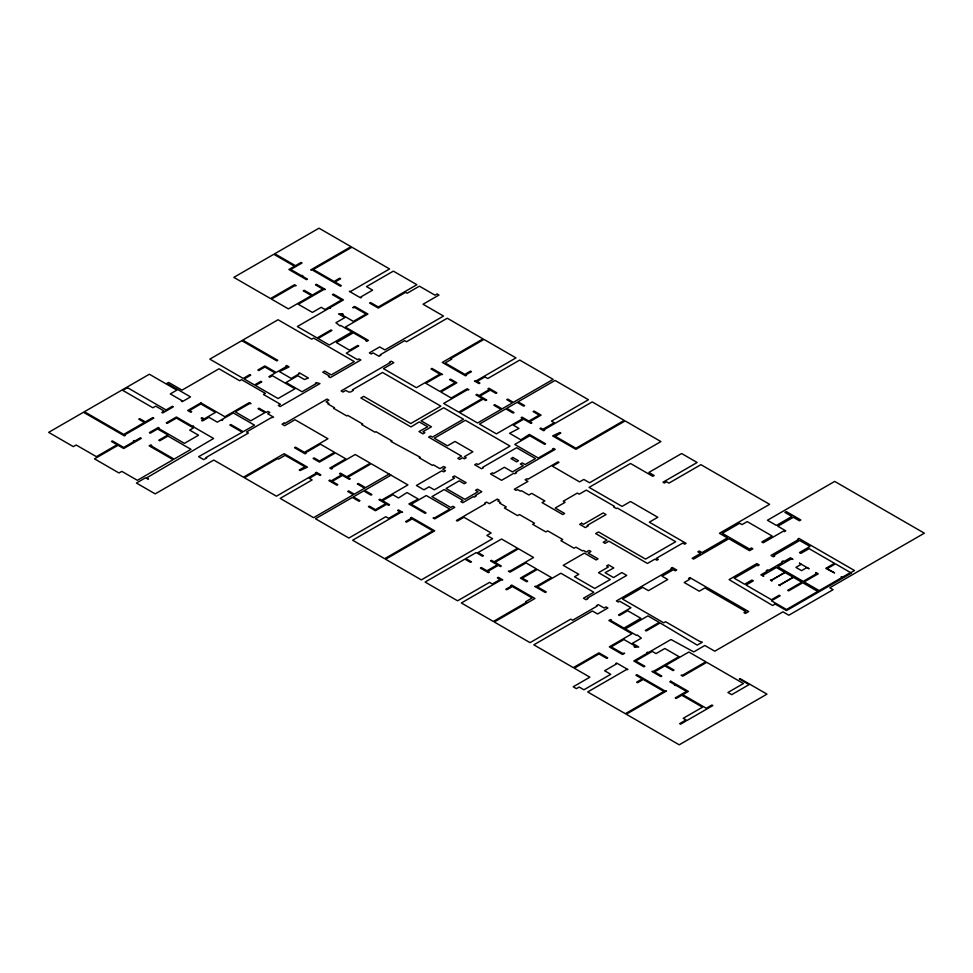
<?xml version="1.0" encoding="UTF-8"?>
<svg xmlns="http://www.w3.org/2000/svg" width="973" height="973" viewBox="0 0 973 973"><rect width="100%" height="100%" fill="white"/><g stroke="black" fill="none" stroke-linecap="round" stroke-linejoin="round"><path stroke-width="1.46" d="M389.103 474.07L365.58 487.655L358.283 483.447L357.346 483.982L364.644 488.191L354.281 494.175L348.638 490.915L347.702 491.45L353.345 494.722L313.586 517.672L280.175 498.383L312.126 479.932L309.305 478.302L317.113 473.802L319.935 475.432L320.871 474.885L316.407 472.306L315.459 472.842L316.164 473.255L276.405 496.206L244.405 477.731L277.585 458.587L278.521 459.122L285.113 455.328L304.877 466.736L299.234 469.995L300.171 470.531L307.468 467.137L284.165 453.698L243.469 477.196L213.78 460.059L155.194 493.883L136.415 483.034L145.245 477.938L148.492 479.044L146.57 477.938L213.586 438.482L192.885 426.515L193.591 426.113L191.936 425.979L176.405 417.016L166.286 422.854L167.234 423.401L176.405 418.098L193.445 427.938L189.674 430.115L198.528 435.223L184.408 443.372L158.526 428.424L159.231 428.011L158.295 427.475L149.356 432.632L150.292 433.18L157.577 428.971L167.94 434.943L158.769 440.246L159.706 440.793L167.94 436.038L191 449.344L174.058 459.122L150.997 445.816L151.703 445.403L150.766 444.868L149.112 445.816L173.121 459.67L137.351 480.321L121.82 471.358L118.998 472.987L94.527 458.855L118.049 445.269L123.705 448.529L141.353 438.337L140.416 437.789L134.992 440.927L134.286 440.514L133.35 441.061L134.055 441.462L123.705 447.446L112.406 440.927L111.469 441.462L117.113 444.722L96.412 456.678L76.174 445.002L73.352 446.631L48.65 432.365L149.356 374.228L176.879 390.112L170.299 393.919L182.06 400.718L181.355 401.119L182.292 401.667L190.526 396.911L167.003 383.326L168.597 382.401L182.012 390.149L218.998 368.791L239.699 380.747L241.584 379.665L265.349 393.384L263.464 394.466L280.406 404.245L278.29 405.461L280.175 406.556L319.935 383.593L316.407 382.644L315.459 383.192L316.164 383.593L302.056 391.754L286.05 382.511L297.811 375.724L304.403 379.519L308.405 378.035L299.465 372.866L298.516 373.413L299.234 373.814L291.231 378.436L279.458 371.65L289.115 366.894L286.707 365.507L285.77 366.043L286.524 366.48L276.174 372.464L264.875 365.945L257.821 370.02L258.757 370.555L264.875 367.028L275.225 373L268.876 376.673L269.813 377.22L272.404 375.724L294.989 388.762L278.059 398.541L255.461 385.503L261.822 381.83L260.873 381.294L254.525 384.955L244.174 378.984L250.754 375.177L249.818 374.629L243.226 378.436L209.815 359.146L278.047 319.752L311.701 339.176L313.586 338.093L354.281 361.591L331.234 374.909L324.641 371.102L322.756 372.185L329.348 375.992L328.4 376.539L330.285 377.621L360.874 359.961L358.988 358.879L357.578 359.694L346.291 353.175L358.757 345.974L357.821 345.427L349.575 350.183L336.403 342.569L353.345 332.79L366.517 340.404L365.812 340.805L366.76 341.353L368.402 340.404L345.342 327.086L367.928 314.048L354.756 306.446L352.64 307.663L354.756 307.529L366.055 314.048L353.345 321.382L342.046 314.863L343.226 314.182L342.289 313.647L338.519 313.914L344.88 317.575L335.928 322.744L339.93 325.87L340.635 325.456L351.934 331.975L329.348 345.026L318.049 338.495L331.939 330.479L330.99 329.944L317.113 337.959L297.349 326.551L328.874 308.344L330.516 308.21L329.811 307.796L343.457 299.915L333.35 294.077L332.401 294.624L341.584 299.915L325.018 309.487L321.248 307.31L312.406 312.418L298.285 304.269L323.693 289.601L325.347 289.455L316.407 284.298L315.459 284.846L322.756 289.054L312.406 295.026L304.172 290.27L303.223 290.818L311.469 295.573L288.409 308.891L271.467 299.1L294.527 285.794L296.169 285.661L294.527 284.712L270.518 298.565L233.824 277.366L273.814 254.281L294.527 266.237L288.872 269.497L306.519 279.677L307.468 279.142L302.056 276.016L302.761 275.602L301.107 275.468L290.757 269.497L302.056 262.978L301.107 262.43L295.464 265.69L274.763 253.734L318.998 228.193L350.998 246.668L310.752 269.898L312.406 270.032L340.404 286.196L341.341 285.661L334.992 281.988L340.635 278.728L339.699 278.181L334.055 281.452L313.342 269.497L351.934 247.215L389.577 268.949L350.998 291.231L349.343 291.365L360.642 297.884L361.579 297.337L360.874 296.935L372.635 290.136L366.517 286.609L393.347 271.126L416.87 284.712L378.29 306.982L370.518 302.506L369.582 303.041L378.29 308.076L405.583 292.314L407.176 293.238L419.412 286.171L434.992 295.172L437.108 293.943L438.993 295.038L423.048 304.245L443.506 316.055L384.87 349.915L379.701 346.923L369.339 352.895L371.224 353.99L373.109 352.895L378.996 356.3L380.869 355.206L380.163 354.804L404.634 340.672L406.519 341.754L447.276 318.232L483.034 338.884L442.277 362.406L465.581 375.858L466.517 375.31L465.812 374.909L471.455 371.65L470.518 371.102L464.875 374.362L445.111 362.953L451.691 359.146L450.754 358.599L483.97 339.419L515.97 357.894L476.162 380.881L474.52 381.015L478.984 383.593L479.932 383.058L477.098 381.428L484.919 376.916L487.741 378.546L519.74 360.071L553.151 379.361L513.343 402.348L507.687 399.088L506.751 399.623L512.394 402.883L502.044 408.867L494.746 404.659L493.81 405.194L501.107 409.414L477.573 422.987L459.694 412.674L483.216 399.088L485.807 400.584L486.755 400.037L479.932 396.096L490.283 390.124L495.926 393.384L496.862 392.837L488.872 388.215L487.923 388.762L489.334 389.577L478.984 395.549L476.867 394.333L475.931 394.868L482.28 398.541L458.757 412.126L443.688 403.43L467.222 389.845L468.864 389.711L467.222 388.762L451.229 397.993L440.866 392.022L456.872 382.778L450.511 379.117L449.575 379.665L454.987 382.778L439.93 391.474L425.809 383.326L440.866 374.629L442.52 374.496L431.927 368.39L430.99 368.925L439.93 374.094L416.395 387.68L383.459 368.658L393.81 362.674L391.231 361.19L389.346 362.272L390.051 362.674L341.109 390.939L342.995 392.022L345.816 390.392L348.638 392.022L350.523 392.022L353.345 390.392L352.408 389.845L382.523 372.464L440.866 406.142L410.752 423.535L363.695 396.364L360.874 397.993L410.995 426.928L419.229 421.905L427.694 426.794L418.986 431.55L422.987 433.861L424.873 432.778L422.987 431.684L431.465 426.794L421.102 420.822L443.688 407.772L463.452 419.193L432.401 437.12L430.516 436.038L428.631 437.12L461.579 456.142L457.809 458.307L459.694 459.402L462.516 457.772L464.352 458.83L466.237 457.736L464.401 456.678L472.866 451.788L454.987 441.462L447.458 445.816L434.286 438.203L465.337 420.275L510.047 446.084L478.047 464.559L476.588 463.72L474.702 464.802L481.574 468.767L483.459 467.685L482.754 467.271L516.627 447.714L535.454 458.587L525.104 464.559L522.246 462.905L520.36 463.999L523.219 465.641L512.394 471.893L504.403 467.271L493.579 473.523L492.399 472.842L490.514 473.936L501.569 480.321L513.805 473.255L514.753 473.802L516.627 472.708L515.69 472.173L555.218 449.344L553.576 448.395L552.628 448.942L553.333 449.344L538.276 458.04L514.753 444.454L529.811 435.758L544.637 444.32L545.573 443.773L529.336 434.408L520.871 439.832L509.572 433.313L518.986 428.424L513.343 425.165L523.693 419.193L530.99 423.401L531.927 422.854L529.811 421.637L541.097 415.118L534.043 411.044L533.107 411.579L539.224 415.118L528.862 421.09L522.039 417.149L521.102 417.697L522.744 418.645L496.4 433.861L479.458 424.082L505.814 408.867L513.099 413.075L514.048 412.528L506.751 408.319L517.101 402.348L523.693 406.142L524.629 405.607L518.05 401.8L555.036 380.443L588.446 399.733L551.46 421.09L554.282 422.72L542.983 429.239L540.866 428.023L539.93 428.558L543.688 430.735L544.637 430.188L543.931 429.786L592.204 401.91L624.204 420.385L575.919 448.261L555.218 436.305L560.862 433.046L559.925 432.499L552.628 435.892L575.919 449.344L625.14 420.932L660.91 441.572L589.565 482.766L583.824 479.446L579.592 481.89L552.396 466.189L558.989 462.382L558.04 461.847L527.925 479.227L526.989 478.692L525.104 479.774L527.925 481.404L514.291 489.273L516.164 490.368L517.575 489.553L520.397 491.183L521.333 490.635L528.862 494.989L531.696 493.36L544.868 500.961L542.046 502.591L562.747 514.547L564.632 513.464L555.218 508.028L565.106 502.323L563.221 501.241L577.342 493.08L579.215 494.175L586.281 490.1L614.51 506.398L613.574 506.945L616.396 508.575L617.332 508.028L675.688 541.718L645.573 559.11L598.517 531.939L595.683 533.569L606.982 540.088L603.211 542.265L605.097 543.348L608.867 541.17L647.446 563.452L654.975 559.11L656.909 560.217L658.32 559.402L656.386 558.295L682.742 543.08L684.676 544.187L686.087 543.372L649.332 522.16L657.809 517.271L630.516 501.509L622.039 506.398L589.103 487.376L630.516 463.476L652.786 476.332L654.197 475.517L648.857 472.44L681.611 453.527L697.142 462.491L662.978 482.219L664.389 483.034L666.554 481.781L668.913 483.143L700.913 464.668L769.607 504.33L719.448 533.289L727.451 537.911L702.032 552.579L699.259 550.986L697.848 551.8L700.621 553.394L692.156 558.295L693.567 559.11L728.862 538.726L749.563 550.682L752.859 548.784L751.448 547.969L749.563 549.052L722.27 533.289L739.687 523.243L742.034 524.605L747.215 521.613L772.148 536.014L761.798 541.985L763.209 542.8L783.447 531.124L784.384 531.659L785.795 530.844L777.804 526.235L793.323 517.271L799.441 520.798L800.852 519.983L786.269 511.555L784.858 512.37L791.913 516.456L776.393 525.42L767.442 520.251L834.688 481.416L924.35 533.18L829.799 587.765L833.095 589.674L788.823 615.228L782.949 611.835L714.754 651.205L704.841 645.488L693.761 651.91L670.981 639.516L648.395 652.567L647.69 652.153L646.741 652.701L647.446 653.102L633.8 660.983L643.919 666.821L644.868 666.286L635.685 660.983L652.251 651.424L656.021 653.601L664.863 648.492L678.984 656.641L653.564 671.309L651.922 671.443L660.862 676.612L661.798 676.065L654.513 671.856L664.863 665.873L673.097 670.628L674.034 670.081L665.8 665.337L688.86 652.019L705.802 661.798L682.742 675.116L681.1 675.25L682.742 676.199L706.739 662.345L743.445 683.533L727.913 692.496L731.684 694.673L749.088 684.627L739.31 678.972L740.003 678.582L766.979 694.138L679.227 744.807L626.271 714.231L666.505 691L664.863 690.866L636.865 674.703L635.916 675.25L642.277 678.911L636.622 682.17L637.57 682.718L643.214 679.458L663.927 691.414L625.335 713.695L587.692 691.961L626.271 669.679L627.926 669.546L616.627 663.027L615.69 663.562L616.396 663.975L604.634 670.762L610.752 674.301L583.922 689.784L579.178 687.047L576.405 688.641L573.206 686.804L589.857 677.184L574.277 668.183L598.979 653.917L606.751 658.405L607.687 657.857L598.979 652.834L573.34 667.636L533.812 644.819L592.399 610.995L597.568 613.987L607.918 608.003L606.045 606.921L604.16 608.003L598.298 604.622L596.413 605.717L597.106 606.106L572.635 620.239L570.75 619.144L530.042 642.642L494.284 622.002L534.98 598.504L511.689 585.053L510.752 585.588L511.457 586.001L505.814 589.261L506.751 589.808L512.394 586.549L532.158 597.957L525.578 601.764L526.515 602.299L493.335 621.455L461.336 602.98L501.107 580.03L502.749 579.884L498.285 577.305L497.337 577.853L500.158 579.482L492.35 583.995L489.528 582.365L457.578 600.803L425.104 582.061L464.875 559.11L470.518 562.37L471.455 561.822L465.812 558.563L476.162 552.579L482.511 556.252L483.459 555.705L478.047 552.579L501.569 539.006L517.575 548.237L494.041 561.822L491.462 560.326L490.514 560.874L497.337 564.814L486.986 570.786L481.343 567.527L480.394 568.074L488.397 572.683L489.334 572.148L487.923 571.333L498.285 565.349L500.402 566.578L501.338 566.031L494.989 562.37L518.512 548.784L533.569 557.48L510.047 571.054L508.393 571.2L510.047 572.148L526.04 562.905L536.391 568.889L520.397 578.12L526.746 581.793L527.694 581.246L522.282 578.12L537.339 569.424L551.46 577.585L536.391 586.269L534.749 586.403L545.342 592.521L546.279 591.973L537.339 586.816L560.862 573.231L593.81 592.253L583.447 598.225L586.062 599.733L587.947 598.65L587.218 598.225L626.746 575.408L621.808 572.55L613.574 577.585L605.097 572.683L613.805 567.94L608.441 564.839L606.556 565.921L608.393 566.979L598.517 572.683L610.278 579.482L594.746 588.446L574.508 576.77L578.753 574.313L563.221 565.349L584.396 553.126L596.206 559.949L598.091 558.855L588.154 553.126L590.988 551.496L589.103 550.414L586.281 552.044L583.447 550.414L582.511 550.949L575.919 547.154L574.058 548.225L560.886 540.623L562.747 539.541L547.69 530.844L545.829 531.927L532.645 524.313L534.518 523.243L519.46 514.547L517.587 515.629L504.415 508.015L506.276 506.945L499.696 503.138L500.633 502.591L497.811 500.961L499.222 500.146L497.349 499.064L489.334 503.686L486.512 502.056L484.639 503.138L485.576 503.686L456.398 520.531L457.346 521.066L463.926 517.271L491.122 532.973L486.889 535.418L492.63 538.726L421.345 579.884L385.576 559.244L434.749 530.844L411.457 517.405L410.521 517.94L411.226 518.354L405.583 521.613L406.519 522.16L412.163 518.901L432.876 530.844L384.639 558.697L352.64 540.222L400.876 512.37L402.518 512.236L398.516 509.925L397.58 510.472L399.927 511.834L388.641 518.354L385.819 516.724L348.869 538.045L315.459 518.755L352.408 497.434L358.988 501.241L359.937 500.694L353.345 496.887L363.695 490.915L370.993 495.123L371.929 494.576L364.644 490.368L390.988 475.152M85.113 412.126L84.177 412.674L124.41 435.892L125.347 435.357L124.641 434.943L153.819 418.098L152.883 417.551L145.354 421.905L139.698 418.645L138.762 419.181L144.405 422.452L123.705 434.396L85.113 412.126M127.475 387.68L122.768 390.392L152.883 407.772L155.704 406.142L164.169 411.032L161.822 412.394L162.759 412.941L173.352 406.823L172.416 406.276L166.055 409.949L127.475 387.68M243.457 340.538L242.52 341.073L276.831 360.886L277.767 360.338L243.457 340.538M200.876 402.883L187.704 410.497L190.757 412.26L191.705 411.713L189.589 410.497L200.876 403.965L215.471 412.394L204.172 418.913L202.056 417.685L201.119 418.232L203.235 419.46L201.581 420.409L202.53 420.956L208.879 417.283L217.344 422.173L221.114 419.995L221.82 420.409L222.756 419.862L222.051 419.46L233.35 412.941L254.525 425.165L243.226 431.684L230.759 424.483L229.823 425.031L242.289 432.231L198.626 456.678L203.698 459.621L206.714 457.882L206.057 457.492L248.407 433.046L246.522 431.963L270.993 417.831L273.583 417.149L267.697 413.756L269.825 412.528L267.94 411.445L266.298 412.394L259 408.186L258.052 408.721L264.875 412.661L250.754 420.81L235.235 411.847L249.343 403.698L250.998 403.564L249.343 402.615L224.872 416.736L200.876 402.883M283.934 423.133L282.048 424.216L284.639 425.712L294.989 419.728L327.937 438.75L304.403 452.336L295.464 447.166L294.527 447.714L305.108 453.832L306.057 453.284L305.352 452.883L320.409 444.187L334.517 452.336L319.46 461.032L314.048 457.906L313.111 458.441L319.46 462.114L335.466 452.883L345.816 458.855L329.811 468.086L331.465 469.047L332.401 468.5L331.696 468.086L355.23 454.513L370.287 463.197L346.753 476.782L340.404 473.121L339.468 473.656L341.584 474.885L331.234 480.857L329.811 480.042L328.874 480.589L336.877 485.211L337.813 484.663L332.17 481.404L342.52 475.432L349.343 479.361L350.28 478.825L347.702 477.329L371.224 463.744L407.93 484.931L381.574 500.146L379.932 499.198L378.996 499.745L385.819 503.686L375.456 509.657L369.339 506.13L368.402 506.665L375.456 510.74L386.755 504.221L388.641 505.315L389.577 504.768L382.523 500.694L392.873 494.722L398.516 497.981L406.994 492.545L418.281 499.064L408.867 503.953L425.104 513.33L426.052 512.783L411.226 504.221L426.283 495.537L449.806 509.11L434.749 517.806L433.107 517.94L434.749 518.901L454.756 507.347L452.871 506.264L450.754 507.48L431.927 496.619L444.162 489.553L462.99 500.426L460.874 501.642L462.747 502.725L473.34 496.619L474.277 497.167L476.162 496.072L475.225 495.537L481.805 491.73L477.415 489.188L475.529 490.283L478.047 491.73L464.875 499.331L446.048 488.47L459.22 480.857L464.243 483.751L466.116 482.669L454.464 475.943L452.591 477.025L454.513 478.144L434.286 489.82L429.105 486.841L423.924 489.82L416.395 485.478L441.815 470.81L443.652 471.869L445.525 470.786L442.751 469.181L445.573 467.551L443.688 466.456L439.93 468.633L433.338 464.826L432.401 465.374L419.229 457.772L420.166 457.225L390.988 441.462L391.937 440.927L375.931 431.684L374.994 432.231L361.81 424.617L362.759 424.082L347.702 415.386L346.753 415.933L333.581 408.319L334.517 407.772L327.937 403.977L328.874 403.43L326.052 401.8L328.874 400.171L326.989 399.088L284.639 423.535L283.934 423.133M512.856 457.492L510.971 458.575L516.602 461.822L518.475 460.74L512.856 457.492M581.574 523.243L579.689 524.325L585.332 527.585L588.154 525.955L587.218 525.42L606.045 514.547L603.211 512.917L583.447 524.325L581.574 523.243M672.44 567.551L671.029 568.366L671.917 568.889L616.396 600.949L618.281 602.032L619.692 601.217L630.978 607.736L618.512 614.936L619.448 615.483L627.682 610.728L640.866 618.329L623.924 628.108L610.752 620.506L611.458 620.093L610.509 619.558L608.867 620.506L631.927 633.812L609.329 646.863L622.513 654.464L624.63 653.248L622.513 653.382L611.214 646.863L623.924 639.516L635.211 646.048L634.043 646.717L634.98 647.264L638.75 646.996L632.389 643.323L641.329 638.166L637.339 635.041L636.622 635.442L625.335 628.923L647.921 615.885L659.22 622.404L645.33 630.419L646.279 630.966L660.156 622.951L697.24 645.123L702.324 642.18L699.21 641.158L665.568 621.723L663.683 622.817L622.513 599.04L642.739 587.364L648.444 590.647L667.733 579.507L662.041 576.223L673.328 569.704L675.311 570.847L676.721 570.032L672.44 567.551M689.893 577.634L688.483 578.449L689.845 579.239L684.201 582.499L699.259 591.195L704.902 587.935L745.853 611.567L743.968 612.649L745.379 613.464L748.675 611.567L689.893 577.634M798.979 538.458L797.568 539.273L798.274 539.674L770.981 555.437L773.328 556.799L774.739 555.984L773.803 555.437L799.684 540.489L810.035 546.473L799.441 552.579L800.852 553.394L809.086 548.65L834.506 563.318L825.797 568.341L826.734 568.889L834.591 572.939L827.159 568.646L835.442 563.854L850.499 572.55L842.217 577.33L841.183 576.734L842.034 577.439L819.205 590.623L804.148 581.927L818.269 573.778L815.678 572.55L816.906 573.474L803.212 581.38L777.804 566.712L791.487 558.806L792.91 559.402L790.502 557.748L784.153 561.409L783.216 560.874L781.793 561.689L782.742 562.224L768.621 570.385L767.685 569.837L766.274 570.652L767.211 571.2L760.862 574.861L763.732 576.247L762.698 575.432L776.393 567.527L784.846 572.404L771.151 580.309C768.609 579.117 774.009 582.122 771.334 580.419L785.029 572.513L793.153 577.208L779.458 585.114C776.94 583.885 781.83 586.695 779.653 585.223L793.348 577.317L801.801 582.195L787.68 590.343L788.616 590.891L802.737 582.742L817.794 591.438L786.5 609.499L771.443 600.803L780.151 595.78L779.215 595.233L771.443 599.721L746.036 585.053L753.333 580.845L751.922 580.03L744.625 584.238L734.274 578.254L756.86 565.216L757.797 565.763L759.208 564.948L756.86 563.586L729.093 579.616L772.623 605.51L775.031 604.111L774.508 603.661L786.5 610.594L851.448 573.097L850.743 572.683L854.501 570.519L798.979 538.458M799.49 563.209L801.132 564.376L795.914 567.393L801.557 570.652L806.787 567.636L809.086 568.755L799.49 563.209M670.75 681.222L669.801 681.769L675.213 684.895L674.508 685.296L676.15 685.442L686.512 691.414L675.213 697.933L676.15 698.48L681.805 695.221L702.506 707.176L683.216 718.305L686.974 720.482L712.856 705.547L711.92 704.999L706.276 708.259L682.742 694.673L688.385 691.414L670.75 681.222M685.101 720.482L679.64 723.632L680.577 724.18L686.038 721.029L685.101 720.482"/></g></svg>
